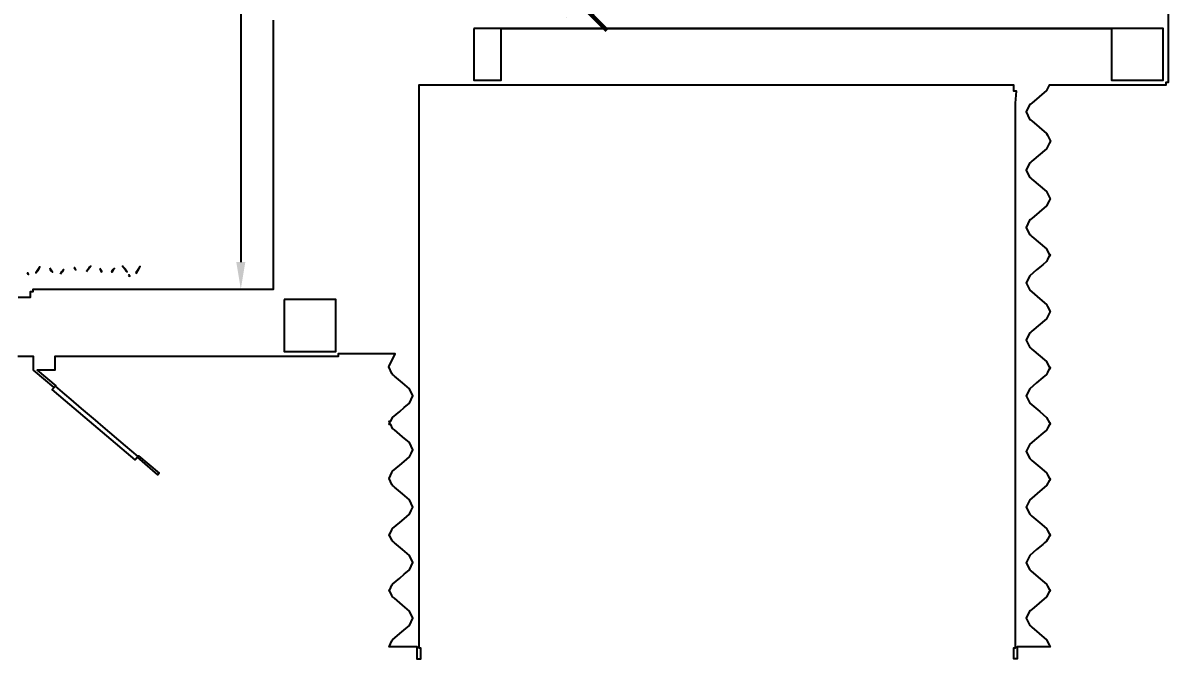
# Model space of a CAD drawing. Header units: metres. Extents: x -155 to -31, y -2 to 38.
# Drawn here: x -109.81 to -105.589, y 3.574 to 5.919 of the extents above; entities that cross this region are included whole.
import ezdxf

# ---------------------------------------------------------------- set-up
doc = ezdxf.new("R2010")
doc.units = ezdxf.units.M
doc.layers.add('DİMENSİONS', color=1, linetype='Continuous', true_color=0xff0000)
doc.layers.add('Layer 03$KAT1_MOBILYA', color=9, linetype='Continuous', true_color=0xc0c0c0)
doc.layers.add('Layer 03$KAT1_DUVAR', color=7, linetype='Continuous')
doc.styles.add('Default', font='arial.ttf')
doc.dimstyles.new('Default', dxfattribs={"dimscale": 2, "dimtxt": 0.1, "dimasz": 0.1, "dimexe": 0.05, "dimexo": 0.05, "dimgap": 0.025, "dimtad": 1, "dimtoh": 1, "dimzin": 1, "dimdsep": 46, "dimtxsty": 'Default', "dimcen": 0.05, "dimazin": 1, "dimtfac": 1, "dimtdec": 4, "dimtix": 1, "dimtofl": 0, "dimtmove": 1, "dimatfit": 3, "dimfxl": 0.1, "dimtolj": 1, "dimtzin": 1, "dimarcsym": 0})
pattern_1 = [(135, (-109.91591, 9.92203), (-0.0449013, -0.0449013), [])]

# ---------------------------------------------------------------- blocks, each defined once
blk = doc.blocks.new('_ArchTick')
at = {"color": 0, "linetype": 'ByBlock', "const_width": 0.15}
blk.add_lwpolyline([(-0.5, -0.5), (0.5, 0.5)], dxfattribs=at)
blk = doc.blocks.new('*D27')
at = {"layer": 'Defpoints', "color": 0}
for p in [(-109.0068, 8.26), (-109.0068, 4.9379), (-109.0068, 4.9379)]:
    blk.add_point(p, dxfattribs=at)
at = {"layer": 'DİMENSİONS', "color": 0, "lineweight": -2}
for p, q in [((-109.0068, 8.26), (-109.0068, 5.0379)), ((-108.9068, 8.26), (-108.9068, 8.26)), ((-108.9068, 4.9379), (-108.9068, 4.9379))]:
    blk.add_line(p, q, dxfattribs=at)
at = {"layer": 'DİMENSİONS', "color": 0}
blk.add_solid([(-109.0234, 5.0379), (-108.9901, 5.0379), (-109.0068, 4.9379)], dxfattribs=at)
at = {"layer": 'DİMENSİONS', "color": 0, "lineweight": -2, "xscale": 0.1, "yscale": 0.1, "zscale": 0.1, "rotation": 90}
blk.add_blockref('_ArchTick', (-109.0068, 8.26), dxfattribs=at)
at = {"layer": 'DİMENSİONS', "color": 0, "insert": (-109.1589, 6.649), "char_height": 0.2, "attachment_point": 5, "rotation": 90, "style": 'Default'}
blk.add_mtext('\\A1;3.3', dxfattribs=at)
blk = doc.blocks.new('*D28')
at = {"layer": 'Defpoints', "color": 0}
for p in [(-107.7069, 9.3578), (-107.7069, 9.3578), (-107.7069, 5.9411)]:
    blk.add_point(p, dxfattribs=at)
at = {"layer": 'DİMENSİONS', "color": 0, "lineweight": -2}
for p, q in [((-107.8069, 9.3578), (-107.8069, 9.3578)), ((-107.7069, 5.9411), (-107.7069, 9.2578)), ((-107.8069, 5.9411), (-107.8069, 5.9411))]:
    blk.add_line(p, q, dxfattribs=at)
at = {"layer": 'DİMENSİONS', "color": 0}
blk.add_solid([(-107.6903, 9.2578), (-107.7236, 9.2578), (-107.7069, 9.3578)], dxfattribs=at)
at = {"layer": 'DİMENSİONS', "color": 0, "lineweight": -2, "xscale": 0.1, "yscale": 0.1, "zscale": 0.1, "rotation": 270}
blk.add_blockref('_ArchTick', (-107.7069, 5.9411), dxfattribs=at)
at = {"layer": 'DİMENSİONS', "color": 0, "insert": (-107.8591, 7.5995), "char_height": 0.2, "attachment_point": 5, "rotation": 90, "style": 'Default'}
blk.add_mtext('\\A1;3.4', dxfattribs=at)

msp = doc.modelspace()

# ---------------------------------------------------------------- hatches: boundary and pattern name
at = {"layer": 'Layer 03$KAT1_MOBILYA'}
h = msp.add_hatch(dxfattribs=at)
h.set_pattern_fill('ANSI31', scale=0.02, angle=90, style=0, pattern_type=2)
h.set_pattern_definition(pattern_1)
h.paths.add_polyline_path([(-109.4441, 5.0244), (-109.4331, 5.0133), (-109.4259, 5.0014), (-109.4297, 5.0039), (-109.4347, 5.0121)], flags=0)
h = msp.add_hatch(dxfattribs=at)
h.set_pattern_fill('ANSI31', scale=0.02, angle=90, style=0, pattern_type=2)
h.set_pattern_definition(pattern_1)
h.paths.add_polyline_path([(-109.7941, 4.9971), (-109.7891, 4.9916), (-109.7926, 4.9983)], flags=0)
h = msp.add_hatch(dxfattribs=at)
h.set_pattern_fill('ANSI31', scale=0.02, angle=90, style=0, pattern_type=2)
h.set_pattern_definition(pattern_1)
h.paths.add_polyline_path([(-109.7511, 5.0121), (-109.7473, 5.0202), (-109.7527, 5.0133), (-109.7618, 4.9982)], flags=0)
h = msp.add_hatch(dxfattribs=at)
h.set_pattern_fill('ANSI31', scale=0.02, angle=90, style=0, pattern_type=2)
h.set_pattern_definition(pattern_1)
h.paths.add_polyline_path([(-109.711, 5.0152), (-109.7079, 5.007), (-109.7014, 5.0008), (-109.7062, 5.0082)], flags=0)
h = msp.add_hatch(dxfattribs=at)
h.set_pattern_fill('ANSI31', scale=0.02, angle=90, style=0, pattern_type=2)
h.set_pattern_definition(pattern_1)
h.paths.add_polyline_path([(-109.6716, 4.993), (-109.6665, 5.0031), (-109.6598, 5.0102), (-109.6648, 5.0019)], flags=0)
h = msp.add_hatch(dxfattribs=at)
h.set_pattern_fill('ANSI31', scale=0.02, angle=90, style=0, pattern_type=2)
h.set_pattern_definition(pattern_1)
h.paths.add_polyline_path([(-109.6216, 5.017), (-109.6151, 5.0097), (-109.6201, 5.0182)], flags=0)
h = msp.add_hatch(dxfattribs=at)
h.set_pattern_fill('ANSI31', scale=0.02, angle=90, style=0, pattern_type=2)
h.set_pattern_definition(pattern_1)
h.paths.add_polyline_path([(-109.5751, 5.0024), (-109.5658, 5.0182), (-109.5591, 5.0225), (-109.5642, 5.017)], flags=0)
h = msp.add_hatch(dxfattribs=at)
h.set_pattern_fill('ANSI31', scale=0.02, angle=90, style=0, pattern_type=2)
h.set_pattern_definition(pattern_1)
h.paths.add_polyline_path([(-109.5263, 5.0144), (-109.521, 5.0019), (-109.5193, 5.0031)], flags=0)
h = msp.add_hatch(dxfattribs=at)
h.set_pattern_fill('ANSI31', scale=0.02, angle=90, style=0, pattern_type=2)
h.set_pattern_definition(pattern_1)
h.paths.add_polyline_path([(-109.4796, 5.0082), (-109.4729, 5.0146), (-109.4779, 5.007), (-109.4825, 5.0002)], flags=0)
h = msp.add_hatch(dxfattribs=at)
h.set_pattern_fill('ANSI31', scale=0.02, angle=90, style=0, pattern_type=2)
h.set_pattern_definition(pattern_1)
h.paths.add_polyline_path([(-109.4205, 4.9887), (-109.4154, 4.9862), (-109.4191, 4.9901)], flags=0)
h = msp.add_hatch(dxfattribs=at)
h.set_pattern_fill('ANSI31', scale=0.02, angle=90, style=0, pattern_type=2)
h.set_pattern_definition(pattern_1)
h.paths.add_polyline_path([(-109.3933, 4.9983), (-109.3917, 4.9971), (-109.3866, 5.0057), (-109.3773, 5.0215), (-109.3882, 5.0069)], flags=0)

# ---------------------------------------------------------------- linework, layer by layer
at = {"layer": 'Layer 03$KAT1_DUVAR'}
for points in [[(-105.589, 9.5993), (-105.589, 5.6993), (-105.5975, 5.6993), (-105.5975, 5.6901), (-106.027, 5.6901), (-106.0369, 5.6699), (-106.0911, 5.6241), (-106.0955, 5.6204), (-106.0993, 5.6172), (-106.1121, 5.591), (-106.0993, 5.5647), (-106.0955, 5.5615), (-106.0911, 5.5578), (-106.0369, 5.5122), (-106.0335, 5.5052), (-106.023, 5.4838), (-106.0275, 5.4747), (-106.0369, 5.4555), (-106.0911, 5.4097), (-106.0955, 5.406), (-106.0993, 5.4027), (-106.1121, 5.3766), (-106.0993, 5.3503), (-106.0955, 5.3471), (-106.0911, 5.3433), (-106.0369, 5.2977), (-106.0274, 5.2785), (-106.0238, 5.2711), (-106.0275, 5.2638), (-106.0369, 5.2446), (-106.0911, 5.1988), (-106.0955, 5.195), (-106.0993, 5.1918), (-106.1121, 5.1657), (-106.0993, 5.1394), (-106.0955, 5.1362), (-106.0911, 5.1324), (-106.0369, 5.0868), (-106.0268, 5.0662), (-106.0238, 5.0662), (-106.0253, 5.0632), (-106.0238, 5.0602), (-106.0268, 5.0602), (-106.0335, 5.0467), (-106.0369, 5.0398), (-106.0509, 5.0279), (-106.0735, 5.0088), (-106.0991, 4.9872), (-106.112, 4.9607), (-106.0992, 4.9343), (-106.091, 4.9274), (-106.0619, 4.9026), (-106.0369, 4.8814), (-106.0335, 4.8745), (-106.0237, 4.8552), (-106.0275, 4.8476), (-106.0369, 4.8284), (-106.0911, 4.7826), (-106.0955, 4.7788), (-106.0993, 4.7756), (-106.1121, 4.7495), (-106.0992, 4.7232), (-106.0955, 4.72), (-106.0911, 4.7162), (-106.0369, 4.6706), (-106.0268, 4.65), (-106.0238, 4.65), (-106.0253, 4.647), (-106.0238, 4.644), (-106.0268, 4.644), (-106.0335, 4.6306), (-106.0369, 4.6236), (-106.0509, 4.6117), (-106.0735, 4.5926), (-106.0991, 4.571), (-106.112, 4.5445), (-106.0992, 4.5181), (-106.091, 4.5113), (-106.062, 4.4865), (-106.0369, 4.4653), (-106.0267, 4.445), (-106.0238, 4.445), (-106.0253, 4.442), (-106.0238, 4.4391), (-106.0267, 4.4391), (-106.0335, 4.4255), (-106.0369, 4.4185), (-106.0509, 4.4067), (-106.0735, 4.3876), (-106.0991, 4.366), (-106.112, 4.3395), (-106.0992, 4.3131), (-106.091, 4.3062), (-106.0619, 4.2814), (-106.0369, 4.2604), (-106.0335, 4.2534), (-106.0267, 4.24), (-106.0238, 4.24), (-106.0253, 4.237), (-106.0238, 4.2341), (-106.0267, 4.2341), (-106.0369, 4.2136), (-106.0619, 4.1926), (-106.091, 4.1679), (-106.0991, 4.161), (-106.112, 4.1345), (-106.0992, 4.1081), (-106.091, 4.1012), (-106.0619, 4.0764), (-106.0369, 4.0554), (-106.0335, 4.0484), (-106.0267, 4.035), (-106.0238, 4.035), (-106.0253, 4.032), (-106.0238, 4.029), (-106.0267, 4.029), (-106.0334, 4.0155), (-106.0369, 4.0085), (-106.0443, 4.0023), (-106.0508, 3.9967), (-106.0735, 3.9778), (-106.0991, 3.956), (-106.1119, 3.9295), (-106.0991, 3.9031), (-106.0954, 3.8999), (-106.0681, 3.8766), (-106.0443, 3.8566), (-106.0369, 3.8504), (-106.0334, 3.8434), (-106.0267, 3.8299), (-106.0238, 3.8299), (-106.0253, 3.827), (-106.0238, 3.824), (-106.0267, 3.824), (-106.0369, 3.8033), (-106.0911, 3.7575), (-106.0955, 3.7538), (-106.0993, 3.7506), (-106.1121, 3.7245), (-106.0992, 3.6982), (-106.0955, 3.6949), (-106.0911, 3.6912), (-106.0369, 3.6456), (-106.0274, 3.6263), (-106.0238, 3.619), (-106.1453, 3.619), (-106.1453, 3.5745), (-106.1573, 3.5745), (-106.1573, 3.616), (-106.1513, 3.616), (-106.1513, 3.6456), (-106.1513, 3.6912), (-106.1513, 3.6949), (-106.1513, 3.6981), (-106.1513, 3.701), (-106.1513, 3.7245), (-106.1513, 3.7478), (-106.1513, 3.7506), (-106.1513, 3.7538), (-106.1513, 3.7575), (-106.1513, 3.8033), (-106.1513, 3.8226), (-106.1513, 3.8249), (-106.1513, 3.8434), (-106.1513, 3.8504), (-106.1513, 3.8566), (-106.1513, 3.8766), (-106.1513, 3.8999), (-106.1513, 3.9031), (-106.1513, 3.9273), (-106.1513, 3.9295), (-106.1513, 3.9531), (-106.1513, 3.956), (-106.1513, 3.9778), (-106.1513, 3.9967), (-106.1513, 4.0023), (-106.1513, 4.0085), (-106.1513, 4.0155), (-106.1513, 4.035), (-106.1513, 4.0484), (-106.1513, 4.0554), (-106.1513, 4.0764), (-106.1513, 4.1012), (-106.1513, 4.1081), (-106.1513, 4.1323), (-106.1513, 4.1345), (-106.1513, 4.1582), (-106.1513, 4.161), (-106.1513, 4.1679), (-106.1513, 4.1926), (-106.1513, 4.2136), (-106.1513, 4.2326), (-106.1513, 4.2341), (-106.1513, 4.2534), (-106.1513, 4.2604), (-106.1513, 4.2814), (-106.1513, 4.3062), (-106.1513, 4.3131), (-106.1513, 4.3373), (-106.1513, 4.3395), (-106.1513, 4.3632), (-106.1513, 4.366), (-106.1513, 4.3876), (-106.1513, 4.4067), (-106.1513, 4.4185), (-106.1513, 4.4255), (-106.1513, 4.44), (-106.1513, 4.4464), (-106.1513, 4.4653), (-106.1513, 4.4865), (-106.1513, 4.5113), (-106.1513, 4.5181), (-106.1513, 4.5423), (-106.1513, 4.5445), (-106.1513, 4.5682), (-106.1513, 4.571), (-106.1513, 4.5926), (-106.1513, 4.6117), (-106.1513, 4.6236), (-106.1513, 4.6306), (-106.1513, 4.65), (-106.1513, 4.6513), (-106.1513, 4.6706), (-106.1513, 4.7162), (-106.1513, 4.72), (-106.1513, 4.7231), (-106.1513, 4.726), (-106.1513, 4.7495), (-106.1513, 4.7728), (-106.1513, 4.7757), (-106.1513, 4.7788), (-106.1513, 4.7826), (-106.1513, 4.8284), (-106.1513, 4.8476), (-106.1513, 4.8533), (-106.1513, 4.8745), (-106.1513, 4.8814), (-106.1513, 4.9026), (-106.1513, 4.9274), (-106.1513, 4.9343), (-106.1513, 4.9372), (-106.1513, 4.9607), (-106.1513, 4.9844), (-106.1513, 4.9872), (-106.1513, 5.0088), (-106.1513, 5.0279), (-106.1513, 5.0398), (-106.1513, 5.0467), (-106.1513, 5.0602), (-106.1513, 5.0675), (-106.1513, 5.0868), (-106.1513, 5.1324), (-106.1513, 5.1362), (-106.1513, 5.1393), (-106.1513, 5.1422), (-106.1513, 5.1657), (-106.1513, 5.189), (-106.1513, 5.1919), (-106.1513, 5.195), (-106.1513, 5.1988), (-106.1513, 5.2446), (-106.1513, 5.2638), (-106.1513, 5.2691), (-106.1513, 5.2718), (-106.1513, 5.2731), (-106.1513, 5.2785), (-106.1513, 5.2977), (-106.1513, 5.3433), (-106.1513, 5.3471), (-106.1513, 5.3503), (-106.1513, 5.3531), (-106.1513, 5.3766), (-106.1513, 5.3999), (-106.1513, 5.4028), (-106.1513, 5.406), (-106.1513, 5.4097), (-106.1513, 5.4555), (-106.1513, 5.4747), (-106.1513, 5.5), (-106.1513, 5.5052), (-106.1513, 5.5122), (-106.1513, 5.5578), (-106.1513, 5.5615), (-106.1513, 5.5647), (-106.1513, 5.5676), (-106.1513, 5.591), (-106.1513, 5.6144), (-106.1513, 5.6172), (-106.1513, 5.6204), (-106.1513, 5.6241), (-106.1483, 5.6683), (-106.1573, 5.6683), (-106.1573, 5.6901), (-108.3504, 5.6901), (-108.3504, 3.9226), (-108.3504, 3.9162), (-108.3504, 3.903), (-108.3504, 3.8866), (-108.3504, 3.8727), (-108.3504, 3.8505), (-108.3504, 3.846), (-108.3504, 3.8299), (-108.3504, 3.8082), (-108.3504, 3.8038), (-108.3504, 3.8012), (-108.3504, 3.7982), (-108.3504, 3.7727), (-108.3504, 3.7509), (-108.3504, 3.7312), (-108.3504, 3.7244), (-108.3504, 3.616), (-108.3444, 3.616), (-108.3444, 3.574), (-108.3564, 3.574), (-108.3564, 3.619), (-108.4606, 3.619), (-108.4497, 3.641), (-108.4474, 3.6454), (-108.4212, 3.6679), (-108.398, 3.6873), (-108.3921, 3.6923), (-108.3853, 3.698), (-108.3722, 3.7244), (-108.3854, 3.7509), (-108.411, 3.7727), (-108.4409, 3.7982), (-108.4445, 3.8012), (-108.4475, 3.8038), (-108.4497, 3.8082), (-108.4576, 3.824), (-108.4606, 3.824), (-108.4591, 3.827), (-108.4606, 3.8299), (-108.4577, 3.8299), (-108.4497, 3.846), (-108.4474, 3.8505), (-108.4212, 3.8727), (-108.4047, 3.8866), (-108.3853, 3.903), (-108.3787, 3.9162), (-108.3723, 3.9296), (-108.3854, 3.9559), (-108.411, 3.9778), (-108.4409, 4.003), (-108.4445, 4.006), (-108.4475, 4.0085), (-108.4497, 4.013), (-108.4577, 4.029), (-108.4606, 4.029), (-108.4591, 4.032), (-108.4606, 4.035), (-108.4577, 4.035), (-108.4497, 4.051), (-108.4474, 4.0555), (-108.4212, 4.0777), (-108.4047, 4.0916), (-108.3853, 4.108), (-108.3787, 4.1213), (-108.3723, 4.1346), (-108.3854, 4.161), (-108.411, 4.1828), (-108.4409, 4.208), (-108.4445, 4.211), (-108.4475, 4.2136), (-108.4497, 4.218), (-108.4606, 4.24), (-108.4497, 4.262), (-108.4474, 4.2665), (-108.4212, 4.2888), (-108.4047, 4.3026), (-108.3853, 4.3191), (-108.3787, 4.3323), (-108.3723, 4.3456), (-108.3854, 4.372), (-108.411, 4.3938), (-108.4409, 4.4191), (-108.4445, 4.4221), (-108.4475, 4.4246), (-108.4544, 4.4385), (-108.4606, 4.4385), (-108.4575, 4.4447), (-108.4606, 4.451), (-108.4544, 4.451), (-108.4474, 4.4649), (-108.4212, 4.4871), (-108.4047, 4.501), (-108.3853, 4.5175), (-108.3787, 4.5307), (-108.3723, 4.544), (-108.3854, 4.5704), (-108.411, 4.5922), (-108.4409, 4.6174), (-108.4445, 4.6204), (-108.4475, 4.623), (-108.4497, 4.6274), (-108.4617, 4.6516), (-108.438, 4.6993), (-108.6474, 4.6992), (-108.6474, 4.69), (-109.6921, 4.69), (-109.6921, 4.6396), (-109.7568, 4.6396), (-109.6887, 4.582), (-109.6908, 4.5798), (-109.6566, 4.5507), (-109.6336, 4.5308), (-109.5958, 4.4985), (-109.5439, 4.455), (-109.5151, 4.4306), (-109.4325, 4.3606), (-109.3863, 4.3215), (-109.3839, 4.3237), (-109.3077, 4.2591), (-109.313, 4.2528), (-109.3882, 4.3189), (-109.3967, 4.309), (-109.6532, 4.5257), (-109.702, 4.5676), (-109.6948, 4.5754), (-109.7708, 4.6396), (-109.7714, 4.6396), (-109.7714, 4.69), (-109.8289, 4.69)], [(-109.8276, 4.908), (-109.7819, 4.908), (-109.7819, 4.9293), (-109.7725, 4.9293), (-109.7725, 4.9379), (-108.8869, 4.9379), (-108.8869, 5.9294)]]:
    msp.add_lwpolyline(points, dxfattribs=at)
for points in [[(-108.1476, 5.8993), (-108.1476, 5.7081), (-108.0476, 5.7081), (-108.0476, 5.8993), (-105.7974, 5.8993), (-105.7974, 5.7081), (-105.607, 5.7081), (-105.607, 5.8993)], [(-108.8474, 4.8992), (-108.8474, 4.708), (-108.6568, 4.708), (-108.6568, 4.8992)]]:
    msp.add_lwpolyline(points, close=True, dxfattribs=at)
at = {"layer": 'Layer 03$KAT1_MOBILYA'}
for points in [[(-109.4441, 5.0244), (-109.4331, 5.0133), (-109.4259, 5.0014), (-109.4297, 5.0039), (-109.4347, 5.0121)], [(-109.7941, 4.9971), (-109.7891, 4.9916), (-109.7926, 4.9983)], [(-109.7511, 5.0121), (-109.7473, 5.0202), (-109.7527, 5.0133), (-109.7618, 4.9982)], [(-109.711, 5.0152), (-109.7079, 5.007), (-109.7014, 5.0008), (-109.7062, 5.0082)], [(-109.6716, 4.993), (-109.6665, 5.0031), (-109.6598, 5.0102), (-109.6648, 5.0019)], [(-109.6216, 5.017), (-109.6151, 5.0097), (-109.6201, 5.0182)], [(-109.5751, 5.0024), (-109.5658, 5.0182), (-109.5591, 5.0225), (-109.5642, 5.017)], [(-109.5263, 5.0144), (-109.521, 5.0019), (-109.5193, 5.0031)], [(-109.4796, 5.0082), (-109.4729, 5.0146), (-109.4779, 5.007), (-109.4825, 5.0002)], [(-109.4205, 4.9887), (-109.4154, 4.9862), (-109.4191, 4.9901)], [(-109.3933, 4.9983), (-109.3917, 4.9971), (-109.3866, 5.0057), (-109.3773, 5.0215), (-109.3882, 5.0069)]]:
    msp.add_lwpolyline(points, close=True, dxfattribs=at)

# ---------------------------------------------------------------- dimensions: what is measured, and where the dimension line sits
at = {"layer": 'DİMENSİONS'}
for base, p1, p2, angle, text, picture, middle in [((-107.7069, 9.3578, 0.5549), (-107.7069, 5.9411, 0.5549), (-107.7069, 9.3578, 0.5549), 90, '3.4', '*D28', (-107.8591, 7.5995, 0.5549)), ((-109.0068, 4.9379, 0.5549), (-109.0068, 8.26, 0.5549), (-109.0068, 4.9379, 0.5549), 270, '3.3', '*D27', (-109.1589, 6.649, 0.5549))]:
    dim = msp.add_linear_dim(base=base, p1=p1, p2=p2, angle=angle, text=text, dimstyle='Default', override={"dimscale": 2, "dimasz": 0.05, "dimtih": 0, "dimtoh": 0, "dimdec": 1, "dimlfac": 1, "dimblk1": 'ArchTick', "dimsah": 1}, dxfattribs=at)
    dim.commit()
    dim.dimension.update_dxf_attribs({"geometry": picture, "text_midpoint": middle})

doc.saveas('drawing.dxf')
